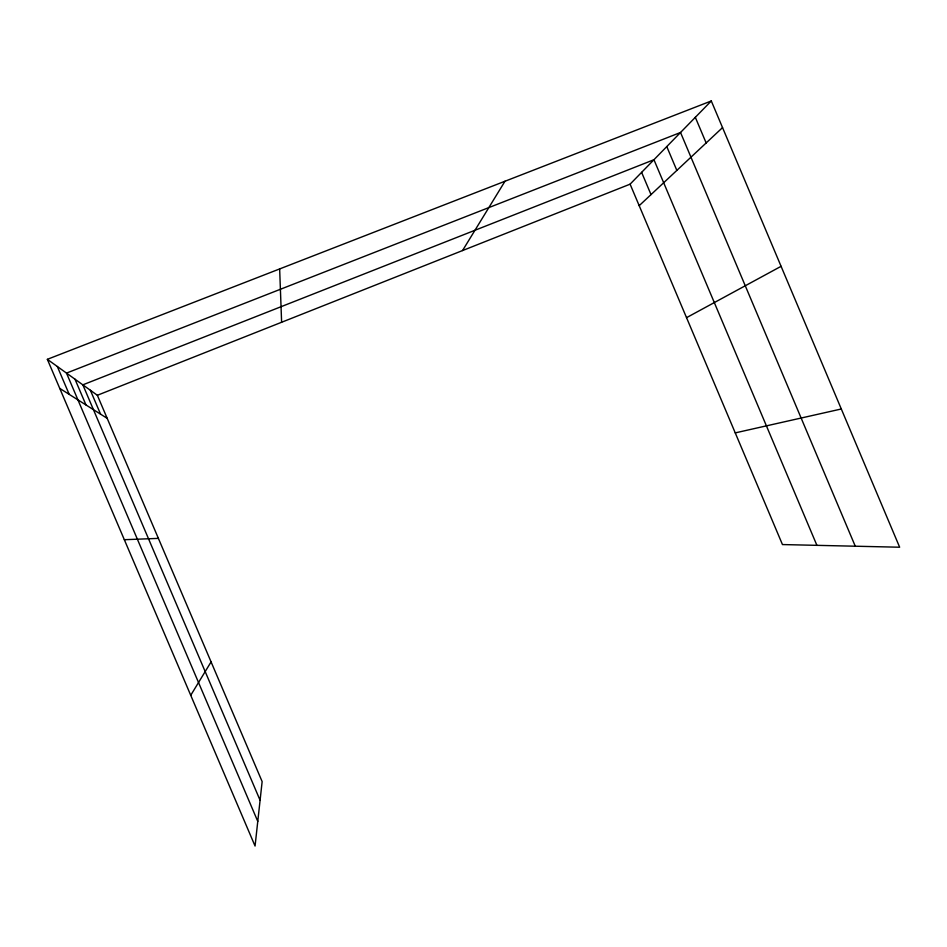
<?xml version="1.0" encoding="UTF-8"?>
<svg xmlns="http://www.w3.org/2000/svg" width="947" height="947" viewBox="0 0 947 947"><rect width="100%" height="100%" fill="white"/><g stroke="black" fill="none" stroke-linecap="round" stroke-linejoin="round"><path stroke-width="1.42" d="M190.738 695.299L211.086 661.894M462.538 250.564L504.988 181.232M630.098 184.168L711.292 100.962L899.65 547.224L782.459 544.561L630.098 184.168L97.352 395.278L47.35 359.327L711.292 100.962M639.189 205.677L722.537 127.608M686.539 317.659L781.086 266.32M735.251 432.886L841.303 408.986M124.329 539.707L158.398 538.381M59.756 388.4L107.189 418.337M97.352 395.278L262.141 781.595L255.063 846.038L47.35 359.327M90.367 390.247L100.56 414.147M260.094 800.298L82.851 384.837L653.951 159.723L816.906 545.342M74.991 379.191L85.976 404.937M257.773 821.369L66.503 373.094L680.526 132.485L855.271 546.218M57.317 366.489L69.214 394.366M695.323 117.321L706.154 142.95M666.771 146.584L676.845 170.413M641.616 172.354L651.015 194.597M279.649 268.924L281.614 322.264"/></g></svg>
